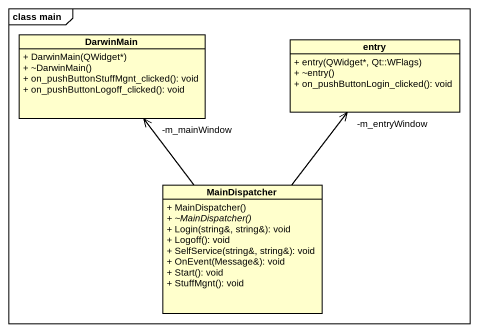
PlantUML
@startuml
mainframe class main
hide circle
hide empty members
skinparam classAttributeIconSize 0
class DarwinMain {
  + DarwinMain(QWidget*)
  + ~DarwinMain()
  + on_pushButtonStuffMgnt_clicked(): void
  + on_pushButtonLogoff_clicked(): void
}
class entry {
  + entry(QWidget*, Qt::WFlags)
  + ~entry()
  + on_pushButtonLogin_clicked(): void
}
class MainDispatcher {
  + MainDispatcher()
  {abstract} + ~MainDispatcher()
  + Login(string&, string&): void
  + Logoff(): void
  + SelfService(string&, string&): void
  + OnEvent(Message&): void
  + Start(): void
  + StuffMgnt(): void
}
MainDispatcher -up-> "-m_mainWindow" DarwinMain
MainDispatcher -up-> "-m_entryWindow" entry
@enduml
